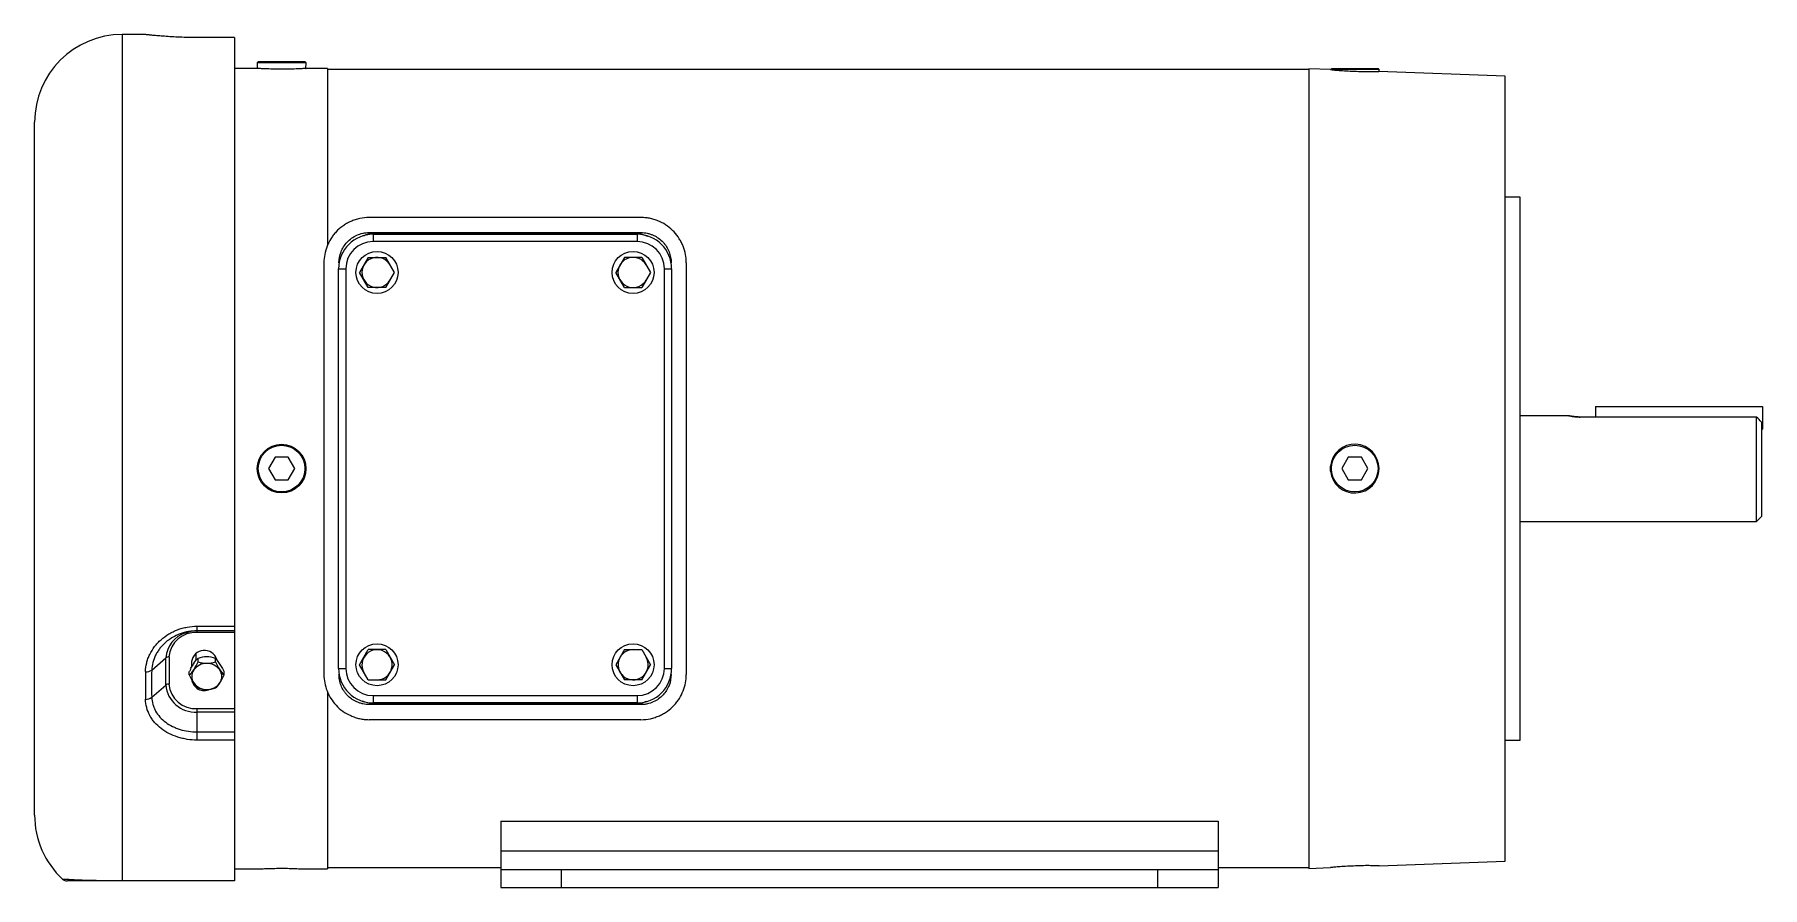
# Model space of a CAD drawing. Header units: inches. Extents: x -6.5 to 7.8, y -3.5 to 3.6.
import ezdxf

# ---------------------------------------------------------------- set-up
doc = ezdxf.new("R2010")
doc.units = ezdxf.units.IN
doc.header["$MEASUREMENT"] = 0

msp = doc.modelspace()

# ---------------------------------------------------------------- linework, layer by layer
at = {"color": 7, "linetype": 'Continuous', "lineweight": 25}
for p, q in [((-5.566, 3.596), (-5.762, 3.596)), ((-5.762, 3.596), (-5.762, -3.416)), ((-4.832, 3.571), (-5.143, 3.571)), ((-4.832, 3.571), (-5.143, 3.571)), ((-5.143, 3.571), (-5.143, 3.571)), ((-4.832, 3.571), (-4.832, -3.416)), ((-4.642, 3.315), (-4.832, 3.315)), ((-4.635, 3.372), (-4.645, 3.362)), ((-4.645, 3.362), (-4.644, 3.315)), ((-4.24, 3.362), (-4.645, 3.362)), ((-4.635, 3.372), (-4.25, 3.372)), ((-4.24, 3.362), (-4.25, 3.372)), ((-4.241, 3.315), (-4.24, 3.362)), ((-4.062, 3.315), (-4.241, 3.315)), ((-4.062, 3.315), (-4.062, 1.852)), ((4.062, 3.306), (-4.062, 3.306)), ((4.241, 3.305), (4.062, 3.312)), ((4.062, 3.312), (4.062, -3.312)), ((4.645, 3.305), (4.241, 3.305)), ((4.25, 3.315), (4.635, 3.315)), ((4.645, 3.305), (4.635, 3.315)), ((5.688, 3.252), (4.642, 3.291)), ((4.645, 3.29), (4.645, 3.305)), ((5.688, -3.252), (5.688, 3.252)), ((-6.488, -2.87), (-6.488, 2.87)), ((5.812, 2.249), (5.688, 2.249)), ((5.812, -2.249), (5.812, 2.249)), ((-1.468, 2.08), (-3.718, 2.08)), ((-3.718, 1.955), (-1.468, 1.955)), ((-3.685, 1.941), (-1.5, 1.941)), ((-3.685, 1.941), (-3.685, 1.881)), ((-1.5, 1.881), (-3.685, 1.881)), ((-1.533, 1.949), (-3.653, 1.949)), ((-3.653, 1.949), (-3.653, 1.941)), ((-1.533, 1.949), (-1.533, 1.941)), ((-1.5, 1.941), (-1.5, 1.881)), ((-3.725, 1.75), (-3.797, 1.625)), ((-3.725, 1.75), (-3.58, 1.75)), ((-3.508, 1.625), (-3.58, 1.75)), ((-1.605, 1.75), (-1.677, 1.625)), ((-1.46, 1.75), (-1.605, 1.75)), ((-1.46, 1.75), (-1.388, 1.625)), ((-4.093, 1.705), (-4.093, -1.705)), ((-3.971, 1.655), (-3.911, 1.655)), ((-3.971, -1.655), (-3.971, 1.655)), ((-3.911, 1.655), (-3.911, -1.655)), ((-3.725, 1.5), (-3.797, 1.625)), ((-3.58, 1.5), (-3.508, 1.625)), ((-1.605, 1.5), (-1.677, 1.625)), ((-1.388, 1.625), (-1.46, 1.5)), ((-1.274, -1.655), (-1.274, 1.655)), ((-1.274, 1.655), (-1.214, 1.655)), ((-1.214, 1.655), (-1.214, -1.655)), ((-1.093, 1.705), (-1.093, -1.705)), ((-3.58, 1.5), (-3.725, 1.5)), ((-1.605, 1.5), (-1.46, 1.5)), ((6.216, 0.437), (5.812, 0.437)), ((6.435, 0.514), (6.435, 0.427)), ((6.435, 0.514), (7.818, 0.514)), ((7.818, 0.514), (7.818, 0.326)), ((7.77, 0.427), (6.31, 0.427)), ((7.77, -0.437), (7.77, 0.427)), ((7.81, 0.386), (7.81, -0.397)), ((7.81, 0.326), (7.818, 0.326)), ((-4.497, 0.094), (-4.551, 0)), ((-4.388, 0.094), (-4.497, 0.094)), ((-4.334, 0), (-4.388, 0.094)), ((4.388, 0.094), (4.334, 0)), ((4.497, 0.094), (4.388, 0.094)), ((4.551, 0), (4.497, 0.094)), ((-4.551, 0), (-4.497, -0.094)), ((-4.497, -0.094), (-4.388, -0.094)), ((-4.388, -0.094), (-4.334, 0)), ((4.334, 0), (4.388, -0.094)), ((4.388, -0.094), (4.497, -0.094)), ((4.497, -0.094), (4.551, 0)), ((7.77, -0.437), (7.81, -0.397)), ((5.812, -0.437), (7.77, -0.437)), ((-5.143, -1.306), (-4.832, -1.306)), ((-5.143, -1.359), (-5.143, -1.306)), ((-4.832, -1.344), (-5.143, -1.344)), ((-4.832, -1.359), (-5.143, -1.359)), ((-5.518, -1.669), (-5.401, -1.568)), ((-5.401, -1.793), (-5.401, -1.568)), ((-5.375, -1.56), (-5.375, -1.786)), ((-5.152, -1.532), (-5.152, -1.588)), ((-5.135, -1.6), (-5.135, -1.572)), ((-4.99, -1.6), (-4.99, -1.572)), ((-3.797, -1.625), (-3.725, -1.5)), ((-3.58, -1.5), (-3.725, -1.5)), ((-3.58, -1.5), (-3.508, -1.625)), ((-1.605, -1.5), (-1.677, -1.625)), ((-1.605, -1.5), (-1.46, -1.5)), ((-1.46, -1.5), (-1.388, -1.625)), ((-5.207, -1.708), (-5.207, -1.68)), ((-5.196, -1.657), (-5.188, -1.644)), ((-5.188, -1.599), (-5.188, -1.644)), ((-4.929, -1.657), (-4.98, -1.581)), ((-4.918, -1.708), (-4.918, -1.68)), ((-3.971, -1.655), (-3.911, -1.655)), ((-3.725, -1.75), (-3.797, -1.625)), ((-3.58, -1.75), (-3.508, -1.625)), ((-1.677, -1.625), (-1.605, -1.75)), ((-1.46, -1.75), (-1.388, -1.625)), ((-1.274, -1.655), (-1.214, -1.655)), ((-5.518, -1.894), (-5.401, -1.793)), ((-4.062, -1.852), (-4.062, -3.315)), ((-3.725, -1.75), (-3.58, -1.75)), ((-1.46, -1.75), (-1.605, -1.75)), ((-5.143, -1.987), (-4.832, -1.987)), ((-5.143, -2.249), (-5.143, -1.987)), ((-1.468, -1.955), (-3.718, -1.955)), ((-3.685, -1.881), (-1.5, -1.881)), ((-3.685, -1.881), (-3.685, -1.941)), ((-1.5, -1.941), (-3.685, -1.941)), ((-3.653, -1.949), (-3.653, -1.941)), ((-3.653, -1.949), (-1.533, -1.949)), ((-1.533, -1.949), (-1.533, -1.941)), ((-1.5, -1.881), (-1.5, -1.941)), ((-4.832, -2.017), (-5.143, -2.017)), ((-1.468, -2.08), (-3.718, -2.08)), ((-5.143, -2.181), (-4.832, -2.181)), ((-4.832, -2.249), (-5.143, -2.249)), ((5.688, -2.249), (5.812, -2.249)), ((-2.627, -2.921), (-2.627, -3.47)), ((-2.627, -2.921), (3.312, -2.921)), ((3.312, -2.921), (3.312, -3.47)), ((-2.627, -3.167), (3.312, -3.167)), ((4.644, -3.29), (5.688, -3.252)), ((-5.762, -3.413), (-4.832, -3.413)), ((-4.832, -3.416), (-5.762, -3.416)), ((-4.832, -3.315), (-4.598, -3.315)), ((-4.285, -3.315), (-4.062, -3.315)), ((-4.062, -3.306), (-2.627, -3.306)), ((-2.627, -3.321), (3.312, -3.321)), ((-2.128, -3.321), (-2.128, -3.47)), ((2.812, -3.47), (2.812, -3.321)), ((3.312, -3.306), (4.062, -3.306)), ((4.062, -3.312), (4.242, -3.305)), ((-2.627, -3.47), (3.312, -3.47))]:
    msp.add_line(p, q, dxfattribs=at)
at = {"color": 7, "linetype": 'Continuous', "lineweight": 25, "flags": 128}
msp.add_lwpolyline([(-5.238, -1.36), (-5.193, -1.348), (-5.143, -1.344)], dxfattribs=at)
at = {"color": 7, "linetype": 'Continuous', "lineweight": 25}
for centre, radius in [((-3.653, 1.625), 0.174), ((-1.533, 1.625), 0.174), ((-4.443, 0), 0.202), ((-4.443, 0), 0.193), ((4.442, 0), 0.193), ((-3.653, -1.625), 0.174), ((-1.533, -1.625), 0.174)]:
    msp.add_circle(centre, radius, dxfattribs=at)
for centre, radius, start, end in [((-5.762, 2.87), 0.726, 90, 180), ((-3.685, 1.655), 0.286, 90, 180), ((-3.685, 1.655), 0.226, 90, 180), ((-1.5, 1.655), 0.286, 0, 90), ((-1.5, 1.655), 0.226, 0, 90), ((-3.653, 1.625), 0.125, 30, 330), ((-1.533, 1.625), 0.125, 30, 330), ((4.442, 0), 0.202, 185.7045, 174.2955), ((-5.169, -1.582), 0.232, 107.1633, 176.6386), ((-5.157, -1.577), 0.219, 86.1887, 175.5981), ((-5.377, -1.602), 0.0415, 87.0645, 125.1397), ((-5.082, -1.613), 0.107, 17.72, 172.5888), ((-5.045, -1.688), 0.147, 127.7127, 149.0758), ((-5.065, -1.744), 0.185, 89.1503, 112.0281), ((-5.06, -1.744), 0.185, 67.9719, 90.8497), ((-5.027, -1.627), 0.0665, 44.7891, 56.6392), ((-3.653, -1.625), 0.125, 270, 210), ((-1.533, -1.625), 0.125, 90, 30), ((-0.822, -1.797), 4.749, 178.6185, 181.3815), ((-5.564, -1.597), 0.0857, 265.9042, 302.332), ((-0.928, -1.782), 4.592, 178.5951, 181.4049), ((-4.813, -1.847), 0.427, 153.668, 157.0869), ((-5.297, -1.592), 0.147, 307.7127, 329.0758), ((-4.822, -1.546), 0.418, 202.8263, 213.3465), ((-4.853, -1.823), 0.381, 146.4389, 151.3069), ((-5.091, -1.722), 0.0961, 145.7352, 214.2648), ((-5.52, -1.438), 0.418, 326.6535, 337.1737), ((-5.065, -1.743), 0.129, 88.695, 144.4351), ((-5.065, -1.428), 0.185, 247.9719, 270.8497), ((-5.06, -1.743), 0.129, 35.5649, 91.305), ((-5.06, -1.428), 0.185, 269.1503, 292.0281), ((-4.605, -1.438), 0.418, 202.8263, 213.3465), ((-5.034, -1.722), 0.0961, 325.7352, 34.2648), ((-4.828, -1.592), 0.147, 210.9242, 232.2873), ((-5.303, -1.546), 0.418, 326.6535, 337.1737), ((-5.312, -1.847), 0.427, 22.9131, 26.332), ((-3.685, -1.655), 0.286, 180, 270), ((-3.685, -1.655), 0.226, 180, 270), ((-1.5, -1.655), 0.226, 270, 0), ((-1.5, -1.655), 0.286, 270, 0), ((-5.377, -1.827), 0.0415, 87.0645, 125.1397), ((-5.159, -1.774), 0.243, 184.4019, 273.8113), ((-5.157, -1.769), 0.219, 184.4019, 273.8113), ((-5.083, -1.734), 0.105, 186.7234, 296.2489), ((-5.065, -1.701), 0.129, 215.5649, 271.305), ((-5.045, -1.701), 0.147, 210.9242, 232.2873), ((-5.065, -1.645), 0.185, 247.9719, 270.8497), ((-5.06, -1.701), 0.129, 268.695, 324.4351), ((-5.06, -1.645), 0.185, 269.1503, 292.0281), ((-5.08, -1.701), 0.147, 307.7127, 329.0758), ((-5.568, -1.831), 0.0807, 268.2122, 307.8013), ((-5.762, -2.87), 0.726, 180, 227.0889), ((-6.218, -3.356), 0.06, 229.7708, 270)]:
    msp.add_arc(centre, radius, start, end, dxfattribs=at)
for points, knots in [([(-5.143, 3.571), (-5.191, 3.572), (-5.264, 3.572), (-5.353, 3.577), (-5.413, 3.581), (-5.467, 3.585), (-5.51, 3.589), (-5.542, 3.593), (-5.568, 3.595), (-5.566, 3.595), (-5.566, 3.595)], [0, 0, 0, 0, 0.217627, 0.325271, 0.436048, 0.543434, 0.654011, 0.760013, 0.869214, 1, 1, 1, 1]), ([(-4.241, 3.315), (-4.241, 3.315), (-4.237, 3.315), (-4.251, 3.314), (-4.283, 3.313), (-4.336, 3.31), (-4.4, 3.309), (-4.469, 3.309), (-4.535, 3.31), (-4.591, 3.312), (-4.628, 3.314), (-4.646, 3.315), (-4.643, 3.315), (-4.642, 3.315)], [0, 0, 0, 0, 0.004657, 0.111772, 0.218891, 0.326209, 0.433641, 0.54097, 0.64818, 0.755463, 0.862884, 0.970256, 1, 1, 1, 1]), ([(4.241, 3.305), (4.242, 3.305), (4.246, 3.305), (4.266, 3.303), (4.311, 3.299), (4.371, 3.295), (4.439, 3.292), (4.508, 3.29), (4.569, 3.289), (4.615, 3.29), (4.642, 3.29), (4.642, 3.29), (4.642, 3.29)], [0, 0, 0, 0, 0.035675, 0.145948, 0.256524, 0.367586, 0.478819, 0.589836, 0.700608, 0.81135, 0.922163, 1, 1, 1, 1]), ([(-3.718, 2.08), (-3.744, 2.08), (-3.771, 2.077), (-3.809, 2.069), (-3.822, 2.065), (-3.847, 2.057), (-3.859, 2.052), (-3.882, 2.042), (-3.894, 2.036), (-3.916, 2.024), (-3.926, 2.017), (-3.957, 1.995), (-3.975, 1.979), (-4, 1.952), (-4.008, 1.943), (-4.022, 1.924), (-4.029, 1.914), (-4.048, 1.884), (-4.058, 1.864), (-4.075, 1.82), (-4.082, 1.797), (-4.09, 1.752), (-4.093, 1.729), (-4.093, 1.705)], [0, 0, 0, 0, 0.125, 0.125, 0.1875, 0.1875, 0.25, 0.25, 0.3125, 0.3125, 0.375, 0.375, 0.5, 0.5, 0.5625, 0.5625, 0.625, 0.625, 0.75, 0.75, 0.875, 0.875, 1, 1, 1, 1]), ([(-1.093, 1.705), (-1.093, 1.729), (-1.095, 1.752), (-1.103, 1.797), (-1.11, 1.82), (-1.122, 1.852), (-1.127, 1.863), (-1.138, 1.884), (-1.144, 1.894), (-1.162, 1.924), (-1.177, 1.943), (-1.209, 1.978), (-1.228, 1.995), (-1.268, 2.024), (-1.29, 2.036), (-1.326, 2.052), (-1.338, 2.057), (-1.363, 2.065), (-1.375, 2.069), (-1.401, 2.074), (-1.414, 2.076), (-1.44, 2.079), (-1.454, 2.08), (-1.468, 2.08)], [0, 0, 0, 0, 0.125, 0.125, 0.25, 0.25, 0.3125, 0.3125, 0.375, 0.375, 0.5, 0.5, 0.625, 0.625, 0.75, 0.75, 0.8125, 0.8125, 0.875, 0.875, 0.9375, 0.9375, 1, 1, 1, 1]), ([(-3.968, 1.705), (-3.968, 1.736), (-3.962, 1.767), (-3.945, 1.81), (-3.938, 1.824), (-3.921, 1.851), (-3.911, 1.864), (-3.889, 1.887), (-3.877, 1.898), (-3.85, 1.918), (-3.835, 1.926), (-3.804, 1.94), (-3.787, 1.946), (-3.762, 1.951), (-3.753, 1.953), (-3.735, 1.955), (-3.726, 1.955), (-3.718, 1.955)], [0, 0, 0, 0, 0.25, 0.25, 0.375, 0.375, 0.5, 0.5, 0.625, 0.625, 0.75, 0.75, 0.875, 0.875, 0.9375, 0.9375, 1, 1, 1, 1]), ([(-3.653, 1.949), (-3.684, 1.948), (-3.725, 1.946), (-3.759, 1.929), (-3.766, 1.926)], [0, 0, 0, 0, 0.7896826, 1, 1, 1, 1]), ([(-1.41, 1.923), (-1.439, 1.934), (-1.479, 1.948), (-1.522, 1.949), (-1.533, 1.949)], [0, 0, 0, 0, 0.749665, 1, 1, 1, 1]), ([(-1.468, 1.955), (-1.45, 1.955), (-1.432, 1.953), (-1.407, 1.948), (-1.398, 1.945), (-1.382, 1.94), (-1.374, 1.937), (-1.358, 1.93), (-1.35, 1.926), (-1.336, 1.918), (-1.329, 1.913), (-1.308, 1.898), (-1.296, 1.888), (-1.279, 1.87), (-1.274, 1.864), (-1.264, 1.851), (-1.26, 1.845), (-1.247, 1.825), (-1.24, 1.811), (-1.229, 1.781), (-1.225, 1.766), (-1.219, 1.736), (-1.218, 1.721), (-1.218, 1.705)], [0, 0, 0, 0, 0.125, 0.125, 0.1875, 0.1875, 0.25, 0.25, 0.3125, 0.3125, 0.375, 0.375, 0.5, 0.5, 0.5625, 0.5625, 0.625, 0.625, 0.75, 0.75, 0.875, 0.875, 1, 1, 1, 1]), ([(6.31, 0.427), (6.304, 0.427), (6.298, 0.427), (6.286, 0.428), (6.28, 0.428), (6.268, 0.429), (6.263, 0.43), (6.253, 0.431), (6.248, 0.432), (6.235, 0.434), (6.228, 0.435), (6.218, 0.437), (6.216, 0.437), (6.216, 0.437), (6.217, 0.437), (6.219, 0.437), (6.221, 0.436), (6.225, 0.435), (6.228, 0.435), (6.235, 0.434), (6.239, 0.433), (6.252, 0.431), (6.263, 0.43), (6.285, 0.428), (6.297, 0.427), (6.31, 0.427)], [0, 0, 0, 0, 0.0625, 0.0625, 0.125, 0.125, 0.1875, 0.1875, 0.25, 0.25, 0.375, 0.375, 0.5, 0.5, 0.5625, 0.5625, 0.625, 0.625, 0.6875, 0.6875, 0.75, 0.75, 0.875, 0.875, 1, 1, 1, 1]), ([(-5.57, -1.682), (-5.569, -1.658), (-5.566, -1.634), (-5.557, -1.598), (-5.554, -1.586), (-5.545, -1.562), (-5.54, -1.551), (-5.523, -1.517), (-5.51, -1.495), (-5.486, -1.464), (-5.478, -1.454), (-5.46, -1.435), (-5.451, -1.426), (-5.421, -1.4), (-5.4, -1.384), (-5.365, -1.363), (-5.353, -1.357), (-5.329, -1.345), (-5.304, -1.334), (-5.278, -1.326), (-5.252, -1.319), (-5.238, -1.316), (-5.198, -1.308), (-5.17, -1.306), (-5.143, -1.306)], [0, 0, 0, 0, 0.125, 0.125, 0.1875, 0.1875, 0.25, 0.25, 0.375, 0.375, 0.4375, 0.4375, 0.5, 0.5, 0.625, 0.625, 0.6875, 0.6875, 0.75, 0.8125, 0.8125, 0.875, 0.875, 1, 1, 1, 1]), ([(-5.143, -1.344), (-5.167, -1.344), (-5.19, -1.346), (-5.225, -1.352), (-5.237, -1.355), (-5.26, -1.361), (-5.271, -1.365), (-5.305, -1.377), (-5.326, -1.387), (-5.366, -1.41), (-5.385, -1.424), (-5.42, -1.454), (-5.436, -1.471), (-5.457, -1.497), (-5.463, -1.506), (-5.475, -1.525), (-5.481, -1.535), (-5.496, -1.564), (-5.503, -1.585), (-5.514, -1.627), (-5.517, -1.648), (-5.518, -1.669)], [0, 0, 0, 0, 0.125, 0.125, 0.1875, 0.1875, 0.25, 0.25, 0.375, 0.375, 0.5, 0.5, 0.625, 0.625, 0.6875, 0.6875, 0.75, 0.75, 0.875, 0.875, 1, 1, 1, 1]), ([(-4.093, -1.705), (-4.093, -1.729), (-4.09, -1.752), (-4.082, -1.797), (-4.075, -1.82), (-4.063, -1.852), (-4.058, -1.863), (-4.047, -1.884), (-4.041, -1.894), (-4.023, -1.924), (-4.008, -1.943), (-3.976, -1.978), (-3.957, -1.995), (-3.917, -2.024), (-3.895, -2.036), (-3.859, -2.052), (-3.847, -2.057), (-3.822, -2.065), (-3.81, -2.069), (-3.784, -2.074), (-3.771, -2.076), (-3.745, -2.079), (-3.731, -2.08), (-3.718, -2.08)], [0, 0, 0, 0, 0.125, 0.125, 0.25, 0.25, 0.3125, 0.3125, 0.375, 0.375, 0.5, 0.5, 0.625, 0.625, 0.75, 0.75, 0.8125, 0.8125, 0.875, 0.875, 0.9375, 0.9375, 1, 1, 1, 1]), ([(-3.718, -1.955), (-3.735, -1.955), (-3.753, -1.953), (-3.778, -1.948), (-3.787, -1.945), (-3.803, -1.94), (-3.811, -1.937), (-3.827, -1.93), (-3.835, -1.926), (-3.849, -1.918), (-3.856, -1.913), (-3.877, -1.898), (-3.889, -1.888), (-3.906, -1.87), (-3.911, -1.864), (-3.921, -1.851), (-3.925, -1.845), (-3.938, -1.825), (-3.945, -1.811), (-3.956, -1.781), (-3.96, -1.766), (-3.966, -1.736), (-3.968, -1.721), (-3.968, -1.705)], [0, 0, 0, 0, 0.125, 0.125, 0.1875, 0.1875, 0.25, 0.25, 0.3125, 0.3125, 0.375, 0.375, 0.5, 0.5, 0.5625, 0.5625, 0.625, 0.625, 0.75, 0.75, 0.875, 0.875, 1, 1, 1, 1]), ([(-1.218, -1.705), (-1.218, -1.736), (-1.223, -1.767), (-1.24, -1.81), (-1.247, -1.824), (-1.264, -1.851), (-1.274, -1.864), (-1.296, -1.887), (-1.308, -1.898), (-1.335, -1.918), (-1.35, -1.926), (-1.381, -1.94), (-1.398, -1.946), (-1.423, -1.951), (-1.432, -1.953), (-1.45, -1.955), (-1.459, -1.955), (-1.468, -1.955)], [0, 0, 0, 0, 0.25, 0.25, 0.375, 0.375, 0.5, 0.5, 0.625, 0.625, 0.75, 0.75, 0.875, 0.875, 0.9375, 0.9375, 1, 1, 1, 1]), ([(-1.468, -2.08), (-1.441, -2.08), (-1.414, -2.077), (-1.376, -2.069), (-1.363, -2.065), (-1.338, -2.057), (-1.326, -2.052), (-1.303, -2.042), (-1.291, -2.036), (-1.269, -2.024), (-1.259, -2.017), (-1.228, -1.995), (-1.21, -1.979), (-1.185, -1.952), (-1.177, -1.943), (-1.163, -1.924), (-1.156, -1.914), (-1.137, -1.884), (-1.127, -1.864), (-1.11, -1.82), (-1.103, -1.797), (-1.095, -1.752), (-1.093, -1.729), (-1.093, -1.705)], [0, 0, 0, 0, 0.125, 0.125, 0.1875, 0.1875, 0.25, 0.25, 0.3125, 0.3125, 0.375, 0.375, 0.5, 0.5, 0.5625, 0.5625, 0.625, 0.625, 0.75, 0.75, 0.875, 0.875, 1, 1, 1, 1]), ([(-5.143, -2.249), (-5.17, -2.249), (-5.197, -2.247), (-5.238, -2.241), (-5.251, -2.238), (-5.277, -2.232), (-5.29, -2.228), (-5.329, -2.216), (-5.353, -2.206), (-5.399, -2.183), (-5.421, -2.169), (-5.46, -2.138), (-5.478, -2.122), (-5.502, -2.094), (-5.509, -2.085), (-5.523, -2.065), (-5.529, -2.055), (-5.545, -2.024), (-5.554, -2.003), (-5.566, -1.958), (-5.569, -1.935), (-5.57, -1.911)], [0, 0, 0, 0, 0.125, 0.125, 0.1875, 0.1875, 0.25, 0.25, 0.375, 0.375, 0.5, 0.5, 0.625, 0.625, 0.6875, 0.6875, 0.75, 0.75, 0.875, 0.875, 1, 1, 1, 1]), ([(-5.518, -1.894), (-5.517, -1.915), (-5.514, -1.934), (-5.506, -1.963), (-5.503, -1.973), (-5.495, -1.991), (-5.491, -2), (-5.476, -2.027), (-5.464, -2.043), (-5.436, -2.074), (-5.42, -2.089), (-5.385, -2.115), (-5.367, -2.126), (-5.336, -2.141), (-5.326, -2.145), (-5.304, -2.154), (-5.294, -2.158), (-5.261, -2.168), (-5.238, -2.173), (-5.19, -2.18), (-5.167, -2.181), (-5.143, -2.181)], [0, 0, 0, 0, 0.125, 0.125, 0.1875, 0.1875, 0.25, 0.25, 0.375, 0.375, 0.5, 0.5, 0.625, 0.625, 0.6875, 0.6875, 0.75, 0.75, 0.875, 0.875, 1, 1, 1, 1]), ([(-3.775, -1.923), (-3.746, -1.934), (-3.706, -1.948), (-3.663, -1.949), (-3.653, -1.949)], [0, 0, 0, 0, 0.749665, 1, 1, 1, 1]), ([(-1.533, -1.949), (-1.501, -1.948), (-1.46, -1.946), (-1.426, -1.929), (-1.419, -1.926)], [0, 0, 0, 0, 0.789683, 1, 1, 1, 1]), ([(4.644, -3.29), (4.644, -3.29), (4.648, -3.291), (4.633, -3.29), (4.601, -3.29), (4.548, -3.289), (4.483, -3.29), (4.414, -3.293), (4.349, -3.296), (4.293, -3.3), (4.256, -3.304), (4.239, -3.305), (4.242, -3.305), (4.242, -3.305)], [0, 0, 0, 0, 0.006908, 0.114042, 0.221181, 0.328408, 0.435668, 0.542914, 0.650277, 0.757895, 0.86559, 0.972941, 1, 1, 1, 1]), ([(-6.255, -3.4), (-6.254, -3.4), (-6.252, -3.4), (-6.22, -3.402), (-6.178, -3.404), (-6.122, -3.407), (-6.059, -3.409), (-5.998, -3.41), (-5.932, -3.412), (-5.867, -3.412), (-5.815, -3.413), (-5.779, -3.413), (-5.762, -3.413)], [0, 0, 0, 0, 0.220005, 0.358684, 0.498411, 0.646633, 0.720653, 0.795947, 0.878455, 0.919554, 0.962107, 1, 1, 1, 1]), ([(-5.762, -3.416), (-5.789, -3.416), (-5.841, -3.416), (-5.907, -3.416), (-5.96, -3.416), (-6.015, -3.416), (-6.068, -3.416), (-6.123, -3.416), (-6.168, -3.416), (-6.199, -3.416), (-6.216, -3.416), (-6.216, -3.416), (-6.216, -3.416)], [0, 0, 0, 0, 0.060668, 0.120971, 0.173456, 0.226062, 0.324109, 0.422423, 0.57098, 0.720095, 0.869076, 1, 1, 1, 1]), ([(-4.598, -3.315), (-4.599, -3.315), (-4.601, -3.315), (-4.587, -3.314), (-4.556, -3.313), (-4.512, -3.312), (-4.46, -3.311), (-4.406, -3.311), (-4.356, -3.312), (-4.316, -3.314), (-4.289, -3.315), (-4.286, -3.315), (-4.285, -3.315)], [0, 0, 0, 0, 0.0369, 0.144149, 0.251443, 0.358843, 0.466244, 0.573541, 0.680788, 0.788121, 0.895538, 1, 1, 1, 1])]:
    msp.add_open_spline(points, degree=3, knots=knots, dxfattribs=at)
for points in [[(7.81, 0.386), (7.797, 0.4), (7.783, 0.413), (7.77, 0.427)], [(4.241, -0.02), (4.24, -0.007), (4.24, 0.007), (4.241, 0.02)]]:
    msp.add_open_spline(points, degree=3, dxfattribs=at)

doc.saveas('drawing.dxf')
